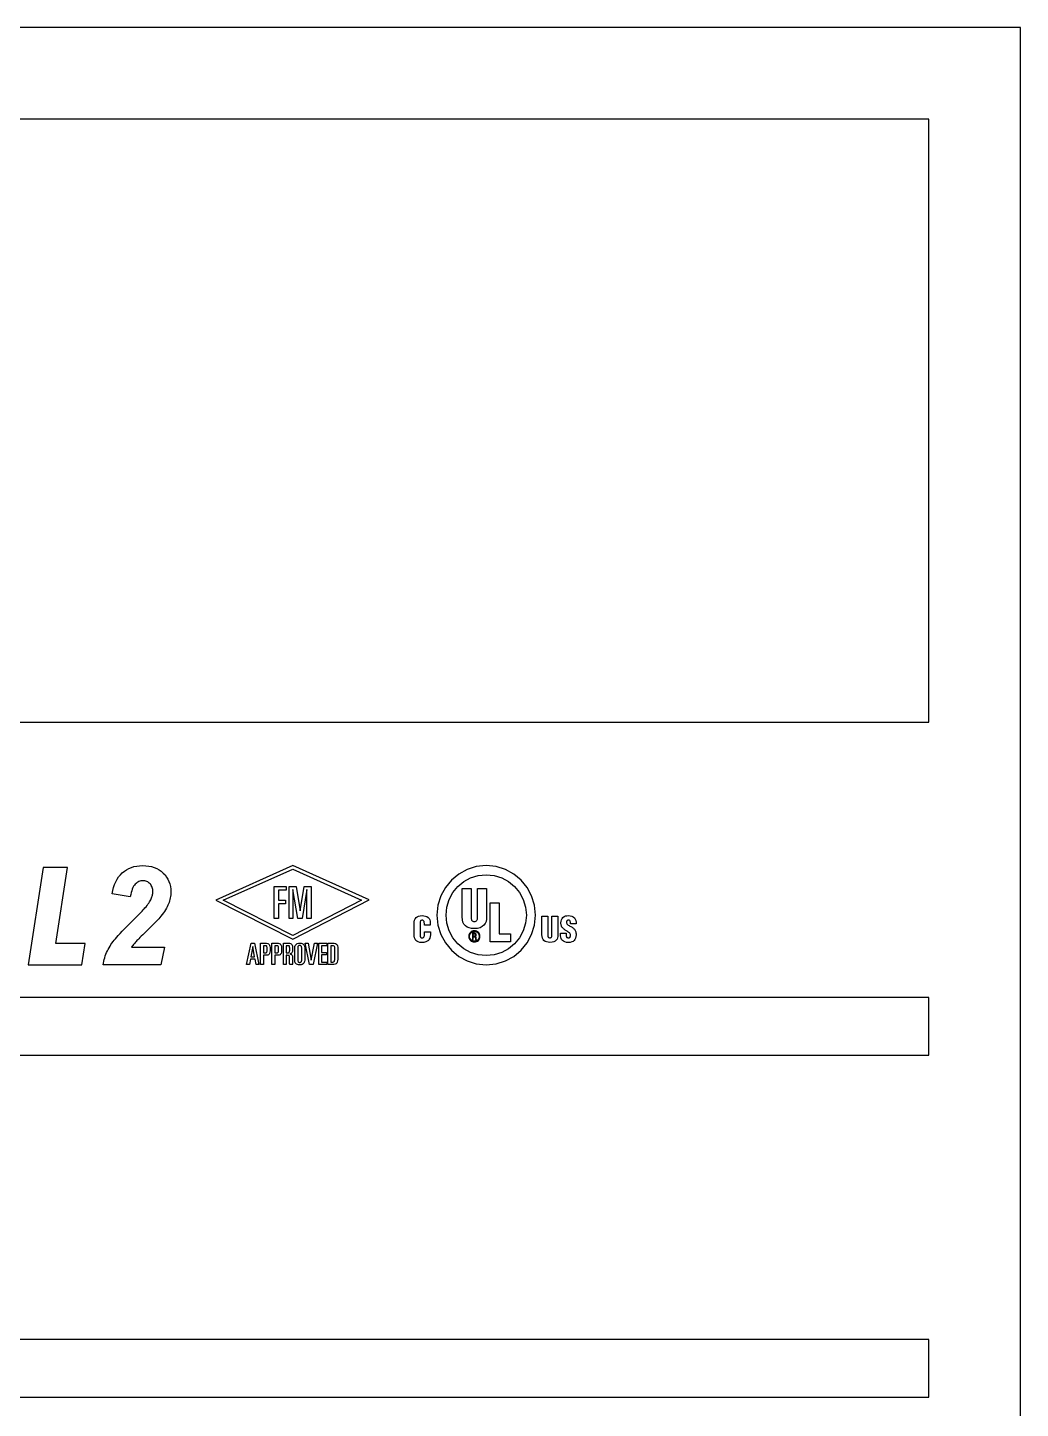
# Model space of a CAD drawing. Header units: metres. Extents: x 0 to 3575, y 0 to 842.
# Drawn here: x 287.8 to 595.3, y 414.1 to 841.9 of the extents above; entities that cross this region are included whole.
import ezdxf

# ---------------------------------------------------------------- set-up
doc = ezdxf.new("R2010")
doc.units = ezdxf.units.M
doc.layers.add('BORDER', color=2, linetype='Continuous')
doc.layers.add('SCHEMATICS', color=7, linetype='Continuous')

msp = doc.modelspace()

# ---------------------------------------------------------------- linework, layer by layer
at = {"layer": 'BORDER', "color": 2}
msp.add_lwpolyline([(0, 0), (595.28, 0), (595.28, 841.89), (0, 841.89), (0, 0)], dxfattribs=at)
at = {"layer": 'SCHEMATICS', "color": 7}
for p, q in [((369.88, 582.28), (346.06, 571.55)), ((393.61, 571.65), (369.88, 582.28)), ((292.55, 581.64), (287.94, 551.52)), ((300.12, 581.64), (292.55, 581.64)), ((296.52, 558.15), (300.12, 581.64)), ((348.34, 571.55), (369.88, 581.18)), ((369.88, 581.18), (391.16, 571.55)), ((319.56, 572.61), (313.93, 573.48)), ((364.12, 575.82), (367.82, 575.82)), ((364.12, 565.91), (364.12, 575.82)), ((367.82, 574.67), (365.48, 574.67)), ((365.48, 574.67), (365.48, 571.57)), ((367.82, 575.82), (367.82, 574.67)), ((368.75, 575.82), (370.91, 575.82)), ((368.75, 565.91), (368.75, 575.82)), ((369.97, 574.83), (369.95, 574.83)), ((369.95, 574.83), (369.95, 565.91)), ((371.5, 565.91), (369.97, 574.83)), ((370.91, 575.82), (372.16, 568.27)), ((372.19, 568.27), (373.44, 575.82)), ((374.25, 574.83), (372.86, 565.91)), ((373.44, 575.82), (375.55, 575.82)), ((374.27, 574.83), (374.25, 574.83)), ((374.27, 565.91), (374.27, 574.83)), ((375.55, 575.82), (375.55, 565.91)), ((422.37, 575.15), (425.19, 575.15)), ((422.37, 566.38), (422.37, 575.15)), ((425.19, 575.15), (425.19, 566.01)), ((427.13, 566.09), (427.13, 575.15)), ((427.13, 575.15), (429.95, 575.15)), ((429.95, 575.15), (429.95, 566.38)), ((346.06, 571.55), (369.88, 559.45)), ((369.88, 560.65), (348.34, 571.55)), ((365.48, 571.57), (367.69, 571.57)), ((367.69, 570.41), (365.48, 570.41)), ((365.48, 570.41), (365.48, 565.91)), ((367.69, 571.57), (367.69, 570.41)), ((369.88, 559.45), (393.61, 571.65)), ((391.16, 571.55), (369.88, 560.65)), ((431.05, 558.65), (431.05, 570.77)), ((431.05, 570.77), (433.87, 570.77)), ((433.87, 570.77), (433.87, 561.08)), ((365.48, 565.91), (364.12, 565.91)), ((369.95, 565.91), (368.75, 565.91)), ((372.86, 565.91), (371.5, 565.91)), ((372.16, 568.27), (372.19, 568.27)), ((375.55, 565.91), (374.27, 565.91)), ((447.07, 566.59), (448.91, 566.59)), ((447.07, 560.84), (447.07, 566.59)), ((448.91, 566.59), (448.91, 560.6)), ((450.19, 560.65), (450.19, 566.59)), ((450.19, 566.59), (452.04, 566.59)), ((452.04, 566.59), (452.04, 560.84)), ((369.88, 560.65), (369.88, 560.65)), ((407.52, 560.98), (407.52, 564.24)), ((409.36, 564.51), (409.35, 560.59)), ((410.66, 563.8), (410.66, 564.31)), ((412.51, 563.8), (410.66, 563.8)), ((410.7, 561.02), (410.7, 561.74)), ((410.7, 561.74), (412.54, 561.74)), ((412.51, 564.47), (412.51, 563.8)), ((412.54, 561.74), (412.54, 560.77)), ((426.08, 561.29), (425.6, 561.29)), ((425.6, 561.29), (425.6, 559.4)), ((425.81, 561.1), (426.1, 561.1)), ((425.81, 560.42), (425.81, 561.1)), ((426.13, 560.42), (425.81, 560.42)), ((433.87, 561.08), (437.32, 561.08)), ((437.32, 561.08), (437.32, 558.65)), ((452.86, 560.46), (452.86, 561.3)), ((452.86, 561.3), (454.58, 561.3)), ((454.58, 561.3), (454.58, 560.74)), ((457.66, 564.21), (455.95, 564.21)), ((305.6, 558.15), (296.52, 558.15)), ((304.58, 551.52), (305.6, 558.15)), ((319.96, 557), (330.14, 557)), ((330.14, 557), (329.06, 551.52)), ((355.59, 551.58), (357.04, 558.22)), ((357.52, 557.25), (356.94, 554.04)), ((357.04, 558.22), (358.1, 558.22)), ((357.54, 557.25), (357.52, 557.25)), ((358.1, 554.04), (357.54, 557.25)), ((358.1, 558.22), (359.44, 551.58)), ((359.88, 558.22), (361.39, 558.22)), ((359.88, 551.58), (359.88, 558.22)), ((361.27, 557.45), (360.8, 557.45)), ((360.8, 557.45), (360.8, 555.24)), ((363.43, 558.22), (364.94, 558.22)), ((363.43, 551.58), (363.43, 558.22)), ((364.82, 557.45), (364.35, 557.45)), ((364.35, 557.45), (364.35, 555.24)), ((366.99, 558.22), (368.4, 558.22)), ((366.99, 551.58), (366.99, 558.22)), ((368.34, 557.45), (367.9, 557.45)), ((367.9, 557.45), (367.9, 555.24)), ((370.51, 553.17), (370.51, 556.53)), ((371.43, 556.6), (371.43, 553.11)), ((372.69, 553.11), (372.69, 556.6)), ((373.61, 556.63), (373.61, 553.27)), ((373.77, 558.22), (374.69, 558.22)), ((375.12, 551.58), (373.77, 558.22)), ((374.69, 558.22), (375.64, 552.94)), ((375.65, 552.94), (376.6, 558.22)), ((377.52, 558.22), (376.17, 551.58)), ((376.6, 558.22), (377.52, 558.22)), ((377.93, 558.22), (380.41, 558.22)), ((377.93, 551.58), (377.93, 558.22)), ((380.41, 557.45), (378.84, 557.45)), ((378.84, 557.45), (378.84, 555.37)), ((380.41, 558.22), (380.41, 557.45)), ((380.8, 558.22), (382.27, 558.22)), ((380.8, 551.58), (380.8, 558.22)), ((382.08, 557.45), (381.72, 557.45)), ((381.72, 557.45), (381.72, 552.35)), ((382.96, 553.85), (382.96, 556.13)), ((425.6, 559.4), (425.81, 559.4)), ((425.81, 560.23), (426.17, 560.23)), ((425.81, 559.4), (425.81, 560.23)), ((426.35, 560.33), (426.35, 560.34)), ((426.55, 559.4), (426.8, 559.4)), ((426.8, 559.4), (426.8, 559.44)), ((437.32, 558.65), (431.05, 558.65)), ((356.81, 553.27), (356.5, 551.58)), ((358.23, 553.27), (356.81, 553.27)), ((356.94, 554.04), (358.1, 554.04)), ((358.53, 551.58), (358.23, 553.27)), ((360.8, 555.24), (361.27, 555.24)), ((361.39, 554.47), (360.8, 554.47)), ((360.8, 554.47), (360.8, 551.58)), ((364.35, 555.24), (364.82, 555.24)), ((364.94, 554.47), (364.35, 554.47)), ((364.35, 554.47), (364.35, 551.58)), ((367.9, 555.24), (368.14, 555.24)), ((368.21, 554.47), (367.9, 554.47)), ((367.9, 554.47), (367.9, 551.58)), ((368.92, 552.17), (368.92, 553.68)), ((369.01, 554.9), (369.01, 554.88)), ((369.84, 553.87), (369.84, 552.42)), ((375.64, 552.94), (375.65, 552.94)), ((378.84, 555.37), (380.32, 555.37)), ((380.32, 554.6), (378.84, 554.6)), ((378.84, 554.6), (378.84, 552.35)), ((378.84, 552.35), (380.41, 552.35)), ((380.32, 555.37), (380.32, 554.6)), ((380.41, 552.35), (380.41, 551.58)), ((381.72, 552.35), (382.16, 552.35)), ((383.87, 555.79), (383.87, 553.81)), ((287.94, 551.52), (304.58, 551.52)), ((329.06, 551.52), (311.2, 551.52)), ((356.5, 551.58), (355.59, 551.58)), ((359.44, 551.58), (358.53, 551.58)), ((360.8, 551.58), (359.88, 551.58)), ((364.35, 551.58), (363.43, 551.58)), ((367.9, 551.58), (366.99, 551.58)), ((369.89, 551.58), (369.03, 551.58)), ((376.17, 551.58), (375.12, 551.58)), ((380.41, 551.58), (377.93, 551.58)), ((382.13, 551.58), (380.8, 551.58))]:
    msp.add_line(p, q, dxfattribs=at)
for points in [[(56.69, 626.71), (566.93, 626.71), (566.93, 813.55), (56.69, 813.55), (56.69, 626.71)], [(317.1, 580.01), (317.75, 580.54), (318.43, 581), (319.15, 581.39), (319.91, 581.71), (320.71, 581.96), (321.55, 582.14), (322.43, 582.24), (323.34, 582.28)], [(323.34, 582.28), (324.34, 582.24), (325.29, 582.13), (326.18, 581.95), (327.01, 581.7), (327.79, 581.37), (328.51, 580.98), (329.18, 580.5), (329.8, 579.96)], [(429.82, 582.28), (426.74, 581.97), (423.88, 581.07), (421.29, 579.65), (419.03, 577.78), (417.16, 575.5), (415.75, 572.89), (414.87, 570), (414.56, 566.9)], [(445.09, 566.9), (444.78, 570), (443.89, 572.89), (442.48, 575.5), (440.62, 577.78), (438.36, 579.65), (435.76, 581.07), (432.9, 581.97), (429.82, 582.28)], [(313.93, 573.48), (314.12, 574.52), (314.38, 575.49), (314.69, 576.4), (315.06, 577.25), (315.49, 578.03), (315.97, 578.75), (316.51, 579.41), (317.1, 580.01)], [(323.48, 577.58), (323.15, 577.56), (322.82, 577.51), (322.51, 577.43), (322.21, 577.31), (321.91, 577.16), (321.63, 576.97), (321.36, 576.75), (321.1, 576.5)], [(325.7, 576.62), (325.47, 576.84), (325.23, 577.04), (324.98, 577.2), (324.71, 577.34), (324.43, 577.44), (324.13, 577.52), (323.81, 577.56), (323.48, 577.58)], [(329.8, 579.96), (330.35, 579.36), (330.82, 578.72), (331.23, 578.04), (331.56, 577.33), (331.81, 576.57), (332, 575.78), (332.11, 574.94), (332.14, 574.07)], [(417.39, 566.9), (417.64, 569.43), (418.37, 571.78), (419.51, 573.9), (421.03, 575.76), (422.87, 577.29), (424.98, 578.44), (427.32, 579.17), (429.82, 579.43)], [(429.82, 579.43), (432.33, 579.17), (434.66, 578.44), (436.77, 577.29), (438.61, 575.76), (440.13, 573.9), (441.28, 571.78), (442, 569.43), (442.25, 566.9)], [(321.1, 576.5), (320.85, 576.21), (320.62, 575.86), (320.4, 575.45), (320.2, 574.99), (320.02, 574.48), (319.85, 573.91), (319.7, 573.28), (319.56, 572.61)], [(326.57, 574.11), (326.56, 574.49), (326.52, 574.85), (326.45, 575.19), (326.35, 575.51), (326.23, 575.81), (326.08, 576.1), (325.9, 576.37), (325.7, 576.62)], [(326.05, 571.96), (326.17, 572.25), (326.28, 572.54), (326.37, 572.82), (326.44, 573.09), (326.5, 573.36), (326.54, 573.61), (326.56, 573.87), (326.57, 574.11)], [(332.14, 574.07), (332.13, 573.61), (332.1, 573.16), (332.04, 572.7), (331.96, 572.25), (331.86, 571.79), (331.74, 571.34), (331.59, 570.88), (331.42, 570.42)], [(320.38, 565.27), (321.09, 565.98), (321.72, 566.62), (322.3, 567.21), (322.8, 567.72), (323.23, 568.17), (323.6, 568.56), (323.9, 568.88), (324.13, 569.14)], [(324.13, 569.14), (324.46, 569.54), (324.77, 569.92), (325.05, 570.3), (325.31, 570.66), (325.53, 571), (325.73, 571.33), (325.91, 571.65), (326.05, 571.96)], [(331.42, 570.42), (331.23, 569.96), (331, 569.5), (330.75, 569.03), (330.47, 568.55), (330.16, 568.07), (329.82, 567.58), (329.45, 567.09), (329.06, 566.59)], [(314.95, 559.61), (315.36, 560.08), (315.84, 560.62), (316.41, 561.23), (317.05, 561.9), (317.76, 562.64), (318.56, 563.45), (319.43, 564.33), (320.38, 565.27)], [(329.06, 566.59), (328.74, 566.21), (328.37, 565.8), (327.96, 565.36), (327.5, 564.87), (326.99, 564.35), (326.44, 563.79), (325.84, 563.2), (325.19, 562.56)], [(407.52, 564.24), (407.55, 564.84), (407.66, 565.36), (407.85, 565.8), (408.12, 566.15), (408.47, 566.42), (408.89, 566.62), (409.4, 566.73), (409.99, 566.77)], [(410.08, 565.34), (409.88, 565.33), (409.72, 565.28), (409.6, 565.22), (409.5, 565.12), (409.44, 565), (409.39, 564.86), (409.37, 564.7), (409.36, 564.51)], [(409.99, 566.77), (410.55, 566.74), (411.05, 566.64), (411.48, 566.47), (411.84, 566.23), (412.13, 565.91), (412.33, 565.51), (412.46, 565.03), (412.51, 564.47)], [(410.66, 564.31), (410.65, 564.55), (410.62, 564.76), (410.57, 564.93), (410.5, 565.08), (410.41, 565.19), (410.31, 565.27), (410.2, 565.32), (410.08, 565.34)], [(414.56, 566.9), (414.87, 563.8), (415.75, 560.91), (417.16, 558.3), (419.03, 556.03), (421.29, 554.15), (423.88, 552.73), (426.74, 551.83), (429.82, 551.52)], [(429.82, 554.38), (427.32, 554.63), (424.98, 555.36), (422.87, 556.52), (421.03, 558.05), (419.51, 559.9), (418.37, 562.03), (417.64, 564.38), (417.39, 566.9)], [(426.15, 562.75), (425.3, 562.8), (424.55, 562.97), (423.91, 563.24), (423.37, 563.63), (422.94, 564.14), (422.63, 564.77), (422.44, 565.51), (422.37, 566.38)], [(425.19, 566.01), (425.2, 565.8), (425.23, 565.6), (425.29, 565.41), (425.38, 565.25), (425.51, 565.12), (425.68, 565.02), (425.9, 564.95), (426.17, 564.93)], [(429.95, 566.38), (429.9, 565.64), (429.76, 564.95), (429.51, 564.33), (429.13, 563.8), (428.62, 563.36), (427.96, 563.03), (427.14, 562.82), (426.15, 562.75)], [(426.17, 564.93), (426.42, 564.96), (426.63, 565.04), (426.8, 565.16), (426.93, 565.32), (427.02, 565.5), (427.08, 565.69), (427.12, 565.89), (427.13, 566.09)], [(442.25, 566.9), (442, 564.38), (441.28, 562.03), (440.13, 559.9), (438.61, 558.05), (436.77, 556.52), (434.66, 555.36), (432.33, 554.63), (429.82, 554.38)], [(429.82, 551.52), (432.9, 551.83), (435.76, 552.73), (438.36, 554.15), (440.62, 556.03), (442.48, 558.3), (443.89, 560.91), (444.78, 563.8), (445.09, 566.9)], [(452.97, 564.53), (453.01, 565.05), (453.13, 565.51), (453.33, 565.9), (453.6, 566.22), (453.93, 566.47), (454.33, 566.65), (454.79, 566.75), (455.3, 566.79)], [(455.34, 565.35), (455.2, 565.35), (455.08, 565.33), (454.98, 565.29), (454.89, 565.23), (454.81, 565.15), (454.76, 565.06), (454.72, 564.95), (454.69, 564.82)], [(454.69, 564.82), (454.69, 564.66), (454.71, 564.51), (454.75, 564.37), (454.81, 564.25), (454.9, 564.14), (455, 564.04), (455.12, 563.94), (455.25, 563.85)], [(455.3, 566.79), (455.87, 566.74), (456.36, 566.6), (456.78, 566.37), (457.12, 566.06), (457.37, 565.68), (457.55, 565.24), (457.64, 564.75), (457.66, 564.21)], [(455.95, 564.21), (455.94, 564.39), (455.93, 564.58), (455.91, 564.76), (455.86, 564.94), (455.79, 565.1), (455.69, 565.22), (455.54, 565.31), (455.34, 565.35)], [(325.19, 562.56), (324.55, 561.94), (323.96, 561.37), (323.43, 560.85), (322.96, 560.38), (322.54, 559.96), (322.18, 559.59), (321.88, 559.28), (321.63, 559.01)], [(409.88, 558.45), (409.29, 558.49), (408.79, 558.62), (408.38, 558.82), (408.06, 559.11), (407.81, 559.47), (407.65, 559.9), (407.55, 560.41), (407.52, 560.98)], [(409.35, 560.59), (409.36, 560.43), (409.39, 560.29), (409.43, 560.17), (409.5, 560.07), (409.59, 559.99), (409.71, 559.93), (409.85, 559.89), (410.01, 559.88)], [(412.54, 560.77), (412.51, 560.28), (412.39, 559.83), (412.2, 559.43), (411.92, 559.1), (411.55, 558.82), (411.09, 558.62), (410.53, 558.49), (409.88, 558.45)], [(410.01, 559.88), (410.22, 559.91), (410.39, 559.99), (410.51, 560.11), (410.59, 560.27), (410.65, 560.45), (410.68, 560.64), (410.69, 560.83), (410.7, 561.02)], [(426.16, 562.09), (425.82, 562.05), (425.49, 561.95), (425.2, 561.79), (424.94, 561.58), (424.73, 561.32), (424.57, 561.02), (424.47, 560.69), (424.43, 560.34)], [(424.66, 560.34), (424.69, 560.65), (424.78, 560.93), (424.91, 561.19), (425.1, 561.42), (425.32, 561.6), (425.58, 561.74), (425.86, 561.83), (426.16, 561.86)], [(426.71, 560.75), (426.7, 560.9), (426.67, 561.02), (426.62, 561.11), (426.55, 561.18), (426.46, 561.23), (426.35, 561.26), (426.22, 561.28), (426.08, 561.29)], [(426.1, 561.1), (426.16, 561.1), (426.22, 561.09), (426.28, 561.08), (426.35, 561.05), (426.4, 561.01), (426.45, 560.95), (426.48, 560.87), (426.5, 560.77)], [(426.5, 560.77), (426.49, 560.66), (426.46, 560.57), (426.41, 560.51), (426.35, 560.47), (426.29, 560.44), (426.23, 560.43), (426.18, 560.42), (426.13, 560.42)], [(427.89, 560.34), (427.86, 560.69), (427.76, 561.02), (427.6, 561.32), (427.39, 561.58), (427.13, 561.79), (426.84, 561.95), (426.51, 562.05), (426.16, 562.09)], [(426.16, 561.86), (426.47, 561.83), (426.75, 561.74), (427.01, 561.6), (427.23, 561.42), (427.41, 561.19), (427.55, 560.93), (427.64, 560.65), (427.67, 560.34)], [(426.35, 560.34), (426.43, 560.36), (426.5, 560.38), (426.56, 560.42), (426.61, 560.47), (426.65, 560.53), (426.68, 560.59), (426.7, 560.67), (426.71, 560.75)], [(449.55, 558.46), (448.99, 558.5), (448.5, 558.6), (448.07, 558.78), (447.72, 559.04), (447.44, 559.37), (447.23, 559.78), (447.11, 560.27), (447.07, 560.84)], [(448.91, 560.6), (448.92, 560.46), (448.94, 560.32), (448.98, 560.2), (449.04, 560.1), (449.12, 560.01), (449.23, 559.94), (449.38, 559.9), (449.56, 559.89)], [(452.04, 560.84), (452.01, 560.35), (451.91, 559.9), (451.75, 559.5), (451.5, 559.15), (451.16, 558.86), (450.73, 558.64), (450.2, 558.51), (449.55, 558.46)], [(449.56, 559.89), (449.72, 559.9), (449.86, 559.96), (449.97, 560.04), (450.06, 560.14), (450.12, 560.26), (450.16, 560.39), (450.18, 560.52), (450.19, 560.65)], [(455.28, 558.45), (454.69, 558.49), (454.19, 558.61), (453.77, 558.81), (453.43, 559.06), (453.18, 559.36), (453, 559.7), (452.9, 560.07), (452.86, 560.46)], [(453.51, 562.94), (453.39, 563.09), (453.28, 563.26), (453.19, 563.43), (453.11, 563.62), (453.05, 563.82), (453.01, 564.04), (452.98, 564.27), (452.97, 564.53)], [(454.91, 561.9), (454.7, 562.02), (454.5, 562.14), (454.31, 562.26), (454.13, 562.39), (453.96, 562.52), (453.8, 562.65), (453.65, 562.79), (453.51, 562.94)], [(454.58, 560.74), (454.59, 560.57), (454.62, 560.42), (454.66, 560.27), (454.73, 560.14), (454.83, 560.03), (454.96, 559.95), (455.12, 559.9), (455.32, 559.88)], [(455.95, 560.68), (455.92, 560.91), (455.85, 561.11), (455.75, 561.28), (455.61, 561.43), (455.45, 561.56), (455.28, 561.68), (455.1, 561.79), (454.91, 561.9)], [(455.25, 563.85), (455.51, 563.69), (455.75, 563.54), (455.99, 563.4), (456.21, 563.27), (456.43, 563.14), (456.63, 563.01), (456.81, 562.87), (456.98, 562.72)], [(457.67, 560.83), (457.63, 560.29), (457.51, 559.81), (457.32, 559.4), (457.05, 559.06), (456.71, 558.8), (456.3, 558.6), (455.83, 558.49), (455.28, 558.45)], [(455.32, 559.88), (455.48, 559.9), (455.6, 559.95), (455.71, 560.03), (455.8, 560.13), (455.86, 560.25), (455.91, 560.38), (455.94, 560.53), (455.95, 560.68)], [(456.98, 562.72), (457.13, 562.57), (457.27, 562.39), (457.39, 562.2), (457.48, 561.99), (457.56, 561.74), (457.62, 561.47), (457.65, 561.17), (457.67, 560.83)], [(312.47, 555.82), (312.73, 556.32), (313, 556.82), (313.29, 557.3), (313.59, 557.78), (313.9, 558.25), (314.24, 558.71), (314.58, 559.16), (314.95, 559.61)], [(321.63, 559.01), (321.41, 558.77), (321.2, 558.53), (320.99, 558.28), (320.78, 558.03), (320.57, 557.78), (320.36, 557.52), (320.16, 557.26), (319.96, 557)], [(361.96, 556.35), (361.95, 556.68), (361.94, 556.94), (361.9, 557.14), (361.85, 557.27), (361.76, 557.37), (361.64, 557.42), (361.48, 557.44), (361.27, 557.45)], [(361.27, 555.24), (361.48, 555.25), (361.64, 555.27), (361.76, 555.33), (361.85, 555.42), (361.9, 555.56), (361.94, 555.75), (361.95, 556.01), (361.96, 556.35)], [(361.39, 558.22), (361.81, 558.21), (362.14, 558.15), (362.4, 558.03), (362.59, 557.86), (362.73, 557.62), (362.81, 557.29), (362.86, 556.87), (362.87, 556.35)], [(362.87, 556.35), (362.86, 555.82), (362.81, 555.4), (362.73, 555.08), (362.59, 554.83), (362.4, 554.66), (362.14, 554.54), (361.81, 554.49), (361.39, 554.47)], [(365.51, 556.35), (365.5, 556.68), (365.49, 556.94), (365.46, 557.14), (365.4, 557.27), (365.31, 557.37), (365.19, 557.42), (365.03, 557.44), (364.82, 557.45)], [(364.82, 555.24), (365.03, 555.25), (365.19, 555.27), (365.31, 555.33), (365.4, 555.42), (365.46, 555.56), (365.49, 555.75), (365.5, 556.01), (365.51, 556.35)], [(364.94, 558.22), (365.36, 558.21), (365.7, 558.15), (365.96, 558.03), (366.15, 557.86), (366.28, 557.62), (366.37, 557.29), (366.41, 556.87), (366.42, 556.35)], [(366.42, 556.35), (366.41, 555.82), (366.37, 555.4), (366.28, 555.08), (366.15, 554.83), (365.96, 554.66), (365.7, 554.54), (365.36, 554.49), (364.94, 554.47)], [(368.14, 555.24), (368.38, 555.25), (368.57, 555.28), (368.72, 555.34), (368.82, 555.43), (368.89, 555.58), (368.93, 555.78), (368.95, 556.04), (368.96, 556.37)], [(368.96, 556.37), (368.96, 556.7), (368.94, 556.96), (368.91, 557.15), (368.86, 557.28), (368.78, 557.37), (368.68, 557.42), (368.53, 557.44), (368.34, 557.45)], [(368.4, 558.22), (368.85, 558.21), (369.2, 558.14), (369.45, 558.03), (369.64, 557.86), (369.76, 557.62), (369.83, 557.31), (369.86, 556.91), (369.87, 556.41)], [(369.87, 556.41), (369.87, 556.1), (369.84, 555.83), (369.8, 555.6), (369.72, 555.41), (369.61, 555.24), (369.46, 555.11), (369.26, 554.99), (369.01, 554.9)], [(370.51, 556.53), (370.53, 556.87), (370.58, 557.2), (370.67, 557.49), (370.82, 557.75), (371.02, 557.97), (371.29, 558.14), (371.63, 558.24), (372.06, 558.28)], [(372.06, 557.56), (371.91, 557.55), (371.78, 557.5), (371.68, 557.43), (371.59, 557.33), (371.52, 557.19), (371.47, 557.03), (371.44, 556.83), (371.43, 556.6)], [(372.06, 558.28), (372.46, 558.25), (372.79, 558.17), (373.06, 558.03), (373.27, 557.84), (373.43, 557.61), (373.53, 557.32), (373.59, 557), (373.61, 556.63)], [(372.69, 556.6), (372.68, 556.83), (372.65, 557.03), (372.6, 557.19), (372.53, 557.33), (372.44, 557.43), (372.33, 557.5), (372.2, 557.55), (372.06, 557.56)], [(382.96, 556.13), (382.95, 556.47), (382.93, 556.76), (382.89, 556.98), (382.81, 557.16), (382.7, 557.29), (382.55, 557.38), (382.34, 557.43), (382.08, 557.45)], [(382.27, 558.22), (382.77, 558.2), (383.15, 558.12), (383.43, 557.96), (383.63, 557.73), (383.76, 557.41), (383.83, 556.99), (383.86, 556.45), (383.87, 555.79)], [(424.43, 560.34), (424.47, 559.99), (424.57, 559.67), (424.73, 559.37), (424.94, 559.11), (425.2, 558.9), (425.49, 558.74), (425.82, 558.64), (426.16, 558.6)], [(426.16, 558.82), (425.86, 558.86), (425.58, 558.94), (425.32, 559.08), (425.1, 559.27), (424.91, 559.49), (424.78, 559.75), (424.69, 560.04), (424.66, 560.34)], [(427.67, 560.34), (427.64, 560.04), (427.55, 559.75), (427.41, 559.49), (427.23, 559.27), (427.01, 559.08), (426.75, 558.94), (426.47, 558.86), (426.16, 558.82)], [(426.16, 558.6), (426.51, 558.64), (426.84, 558.74), (427.13, 558.9), (427.39, 559.11), (427.6, 559.37), (427.76, 559.67), (427.86, 559.99), (427.89, 560.34)], [(426.17, 560.23), (426.25, 560.22), (426.32, 560.2), (426.38, 560.17), (426.42, 560.13), (426.45, 560.07), (426.47, 560.01), (426.48, 559.95), (426.49, 559.88)], [(426.68, 559.98), (426.67, 560.07), (426.65, 560.14), (426.63, 560.2), (426.6, 560.24), (426.55, 560.28), (426.5, 560.3), (426.43, 560.32), (426.35, 560.33)], [(426.49, 559.88), (426.49, 559.83), (426.49, 559.77), (426.5, 559.71), (426.5, 559.64), (426.51, 559.57), (426.52, 559.51), (426.54, 559.45), (426.55, 559.4)], [(426.72, 559.56), (426.72, 559.61), (426.71, 559.67), (426.7, 559.72), (426.7, 559.77), (426.69, 559.82), (426.69, 559.88), (426.69, 559.93), (426.68, 559.98)], [(426.8, 559.44), (426.78, 559.45), (426.76, 559.46), (426.75, 559.47), (426.74, 559.49), (426.74, 559.51), (426.73, 559.53), (426.73, 559.55), (426.72, 559.56)], [(311.2, 551.52), (311.28, 552.08), (311.39, 552.64), (311.51, 553.18), (311.66, 553.72), (311.83, 554.26), (312.02, 554.78), (312.24, 555.3), (312.47, 555.82)], [(368.92, 553.68), (368.92, 553.89), (368.9, 554.06), (368.86, 554.2), (368.79, 554.31), (368.7, 554.38), (368.58, 554.43), (368.41, 554.46), (368.21, 554.47)], [(369.03, 551.58), (369, 551.64), (368.98, 551.7), (368.96, 551.77), (368.94, 551.84), (368.93, 551.91), (368.93, 551.99), (368.92, 552.08), (368.92, 552.17)], [(369.01, 554.88), (369.22, 554.85), (369.4, 554.78), (369.54, 554.7), (369.65, 554.59), (369.74, 554.45), (369.79, 554.28), (369.83, 554.09), (369.84, 553.87)], [(369.84, 552.42), (369.84, 552.33), (369.84, 552.23), (369.84, 552.12), (369.84, 552.01), (369.85, 551.9), (369.86, 551.79), (369.87, 551.68), (369.89, 551.58)], [(372.06, 551.52), (371.65, 551.55), (371.32, 551.63), (371.05, 551.77), (370.85, 551.96), (370.69, 552.19), (370.59, 552.48), (370.53, 552.8), (370.51, 553.17)], [(371.43, 553.11), (371.44, 552.91), (371.47, 552.74), (371.53, 552.59), (371.6, 552.46), (371.69, 552.37), (371.8, 552.3), (371.92, 552.25), (372.06, 552.24)], [(373.61, 553.27), (373.59, 552.93), (373.54, 552.6), (373.45, 552.31), (373.3, 552.05), (373.1, 551.83), (372.83, 551.66), (372.48, 551.56), (372.06, 551.52)], [(372.06, 552.24), (372.19, 552.25), (372.32, 552.3), (372.43, 552.37), (372.52, 552.46), (372.59, 552.59), (372.65, 552.74), (372.68, 552.91), (372.69, 553.11)], [(383.87, 553.81), (383.86, 553.23), (383.8, 552.75), (383.7, 552.36), (383.54, 552.06), (383.31, 551.84), (383.01, 551.69), (382.62, 551.6), (382.13, 551.58)], [(382.16, 552.35), (382.38, 552.37), (382.57, 552.42), (382.71, 552.52), (382.81, 552.67), (382.88, 552.87), (382.93, 553.13), (382.95, 553.46), (382.96, 553.85)], [(56.69, 523.5), (566.93, 523.5), (566.93, 541.35), (56.69, 541.35), (56.69, 523.5)], [(56.69, 417.6), (566.93, 417.6), (566.93, 435.45), (56.69, 435.45), (56.69, 417.6)]]:
    msp.add_lwpolyline(points, dxfattribs=at)

doc.saveas('drawing.dxf')
